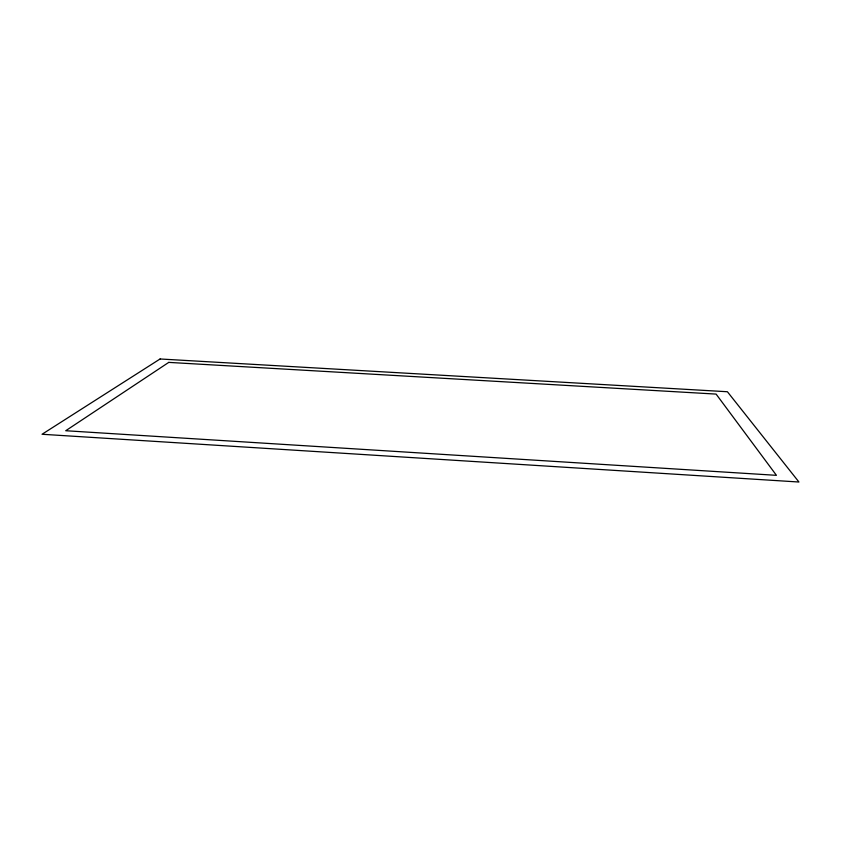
<?xml version="1.0" encoding="UTF-8"?>
<svg xmlns="http://www.w3.org/2000/svg" width="841" height="841" viewBox="0 0 841 841"><rect width="100%" height="100%" fill="white"/><g stroke="black" fill="none" stroke-linecap="round" stroke-linejoin="round"><path stroke-width="1.26" d="M168.757 362.387L65.724 430.729L776.443 475.333L716.101 394.093L168.757 362.387M160.084 358.981L42.05 434.261L798.95 482.019L727.402 391.738L160.084 358.981"/></g></svg>
